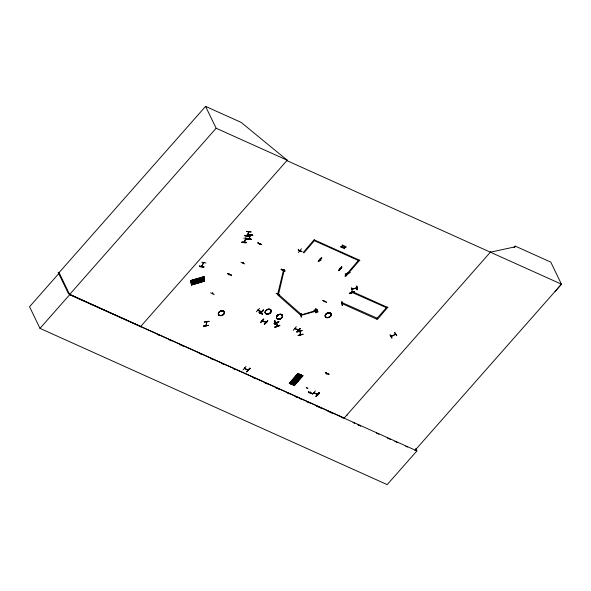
<?xml version="1.0" encoding="UTF-8"?>
<svg xmlns="http://www.w3.org/2000/svg" width="591" height="591" viewBox="0 0 591 591"><rect width="100%" height="100%" fill="white"/><g stroke="black" fill="none" stroke-linecap="round" stroke-linejoin="round"><path stroke-width="0.89" d="M247.865 369.545C249.247 371.03 243.618 368.821 244.903 368.163M261.562 311.908L261.141 311.42M262.301 320.536L262.648 321.164L262.19 320.544M265.743 322.309C261.747 321.6 260.395 319.642 265.847 322.132M298.366 330.354L294.606 328.389M295.278 328.766L295.079 328.382L295.079 328.877M300.435 250.85L299.918 250.399M313.998 392.926L313.821 392.572L317.618 394.559L317.204 393.953M314.006 392.431L314.316 393.074L314.257 392.55M319.384 259.604L319.842 259.575L319.317 259.124M320.64 260.173L320.647 259.678M276.691 322.671L277.216 325.907M277.179 325.996L277.497 326.21L276.706 322.738M300.767 334.801C300.132 334.971 300.464 333.427 300.339 331.189M347.589 273.537L347.863 273.862L347.693 273.478M347.848 273.825L347.604 273.16M390.134 334.994L391.87 337.978M203.799 326.298L203.74 325.907M204.264 321.984L209.118 321.282M206.148 325.397L206.606 321.526M206.747 322.243L206.784 321.851M203.799 326.291L208.667 325.375L203.74 325.944M274.837 320.795L275.199 324.489M316.045 312.757L315.867 308.812M351.734 287.507L352.177 291.245M390.961 336.124L391.212 336.619L391.345 335.969M395.298 333.863L395.549 334.351L395.409 333.849M300.42 331.507L300.014 330.923L300.191 331.603M340.601 246.824L342.115 246.329L342.241 244.925M341.834 247.378L342.204 247.688L342.329 246.299M343.002 247.902L344.516 247.407L344.642 246.004M344.235 248.456L344.605 248.767L344.73 247.378M244.09 241.904L244.253 242.303L244.438 241.867M245.974 238.742L245.915 238.372M248.685 231.827L247.008 235.743L247.208 235.321M247.031 235.011C247.053 237.745 249.269 231.207 248.516 231.554L248.855 231.923L248.693 231.524M250.237 235.602L250.266 234.908M250.289 234.863L250.444 235.617L250.281 235.27M342.411 246.477L343.866 245.797L342.425 246.203L342.521 245.051M344.812 247.563L346.267 246.883L344.826 247.289L344.922 246.129M341.923 247.555L342.012 246.425M344.324 248.641L344.413 247.503M241.963 242.369C249.72 241.224 246.299 244.327 241.963 241.97M244.726 235.779C255.172 235.794 245.095 236.947 244.733 235.425M246.521 242.679L241.955 242.332M251.109 239.303L246.484 238.779L251.049 239.133M283.163 269.437L283.525 269.991L277.615 294.421L278.538 294.362L301.366 314.523L301.44 315.239L317.581 310.748L317.374 309.758M317.507 310.024L300.59 315.114L277.77 294.961L278.538 294.362L284.323 269.666M244.275 242.266L245.767 238.062M247.008 235.669L246.861 235.358M248.486 232.174L248.338 231.864M201.657 266.253L201.79 266.607L203.725 262.411M212.354 293.202C213.129 293.579 212.797 293.55 212.324 293.291M229.182 274.165L229.138 274.933L229.308 274.217M242.842 262.958L243.093 262.426M259.397 243.647L259.434 244.364L259.634 243.655M283.067 270.087C283.872 268.949 283.252 270.804 283.126 269.769M299.445 250.946L299.703 251.411L300.065 251.035M299.105 329.534L299.135 330.251L298.898 329.793L299.009 330.192L299.378 329.623M315.594 311.139L315.668 311.509L315.867 311.058M310.445 392.055L310.327 392.734L310.57 392.114M206.429 321.593L206.71 322.272L206.436 321.548M203.865 262.781L203.57 262.389M306.204 387.799C307.608 387.179 305.503 388.124 306.589 387.932M307.682 387.962L307.623 388.435M307.948 388.132L307.401 388.28M316.325 310.622L316.362 310.859M324.466 301.181L324.577 301.491M395.542 334.336L395.224 334.499M243.728 238.143L248.294 238.461M244.113 241.904L244.415 242.317L245.922 238.07M248.235 235.026L252.896 235.122L248.331 234.812M251.049 231.99L246.417 231.48L251.035 231.916M250.591 235.248L248.966 239.111L248.789 238.395M251.138 239.274L246.477 239.133L251.049 239.089M352.524 289.309L352.258 288.851L352.428 289.354M356.558 287.654L356.787 288.157L352.073 289.258M214.201 294.68L210.655 292.774M240.965 262.249L244.704 263.911M284.884 270.781C281.523 270.877 278.391 267.102 284.914 270.988M262.618 314.331L259.013 312.307L262.626 314.294M262.736 314.161L259.072 312.425M284.788 271.151L281.117 269.43M300.826 330.879C297.207 330.399 294.407 327.931 300.812 330.923M308.369 391.892C316.392 394.411 309.167 394.057 308.332 391.685M275.561 322.472C274.357 322.442 276.344 322.885 275.406 322.154M300.405 315.143L300.583 315.668L300.849 315.062M301.004 315.535L300.354 315.298M316.133 310.785L316.628 310.777L316.414 310.312M316.466 310.334L316.584 310.814M341.635 303.826L341.465 303.323M341.746 303.227L342.063 303.715L341.413 303.478M201.723 262.16L206.008 262.98M203.548 262.426L201.642 266.585L201.487 266.186M316.17 311.043L315.993 310.593M244.475 242.236L244.489 241.653M244.356 241.948L244.445 241.564M212.538 293.284L212.634 293.668L212.767 292.988M243.248 262.759L242.967 262.367M299.785 251.345L299.763 250.503M277.6 293.816L277.851 294.281L277.726 293.875M315.55 311.42L315.609 310.8M315.949 311.198L315.845 310.8M310.245 392.594L310.652 392.394M250.355 235.255L248.774 239.111L248.612 238.705M259.759 244.061L259.508 243.595M277.423 294.436L277.482 294.148M277.851 294.281L277.526 294.584L277.29 294.126L277.401 294.525L277.748 294.126M299.46 329.941L299.253 329.564M326.734 373.852L327.2 373.623L326.904 373.231M356.329 288.113L356.174 287.906M341.576 303.693L341.908 303.242M203.688 263.143L203.334 262.729M201.649 265.92L201.871 266.157M59.255 273.035L29.55 306.744L40.003 328.374L387.201 484.62L416.914 450.911L69.716 294.665L59.063 272.628L205.572 106.38L241.113 122.374L287.219 160.22L286.879 160.612L561.45 284.182L555.126 291.437M205.572 106.38L216.136 128.232L69.627 294.481L344.206 418.051L490.715 251.803M40.003 328.374L69.716 294.665M140.363 326.86L287.219 160.22M286.923 160.634L287.27 160.242L216.136 128.232M314.331 240.655L303.959 252.837L303.242 252.512L314.22 239.636M259.552 308.347L256.346 311.782M258.141 310.12L261.776 311.782L261.584 311.391C261.953 312.912 257.151 310.497 258.289 309.913M260.092 313.474L263.246 309.898M260.343 313.703C266.149 306.707 263.409 311.228 260.062 313.444M260.609 322.531L263.815 319.088L260.52 322.597M260.513 322.612L263.66 319.037M264.362 324.215C269.873 317.456 267.738 322.25 264.332 324.186M264.413 324.37L267.767 320.883M267.745 320.861L264.421 324.333M248.168 370.158L248.22 370.143M249.853 368.149L246.779 371.865L249.823 368.127M250.111 368.385L246.765 371.879L250.119 368.4M293.195 330.384L296.298 326.675M359.72 260.114L345.639 276.514L344.915 276.189L358.39 260.483M298.219 330.074L297.93 329.889M296.881 331.943C302.193 325.323 300.501 329.867 296.852 331.913M342.359 302.533L341.871 303.493L377.383 319.472L387.755 307.298M352.243 291.311L351.542 292.442L351.431 292.072M347.109 415.126L347.456 414.734M514.015 247.489L515.234 246.107L550.775 262.101L561.45 284.182L414.941 450.431M227.557 273.663L231.413 275.155L227.469 273.485M258.06 242.894L261.739 244.585L257.824 242.908M231.391 275.147L227.594 273.589M298.322 249.949L301.979 251.626L298.3 249.941M298.337 252.497L301.469 248.796M276.004 293.239L279.654 294.931M261.059 312.587L261.34 313.016L260.89 313.26L261.259 312.698M318.143 261.303L321.319 257.742M318.386 261.525L321.408 257.89M318.741 261.665L321.918 258.112M340.202 268.779L339.611 268.432M341.716 266.918C334.513 273.929 341.724 269.526 341.687 266.896M341.812 267.073L338.621 270.619L341.953 267.139M297.051 329.571L297.14 329.194L300.908 331.063M315.727 311.45L315.712 310.74M317.773 311.93L314.102 310.179L317.685 311.752M328.965 374.347L325.279 372.662L328.877 374.236M327.059 373.549C326.158 374.266 327.65 373.741 326.801 373.29M316.03 396.125L319.206 392.564M289.782 383.374L289.295 383.197L298.012 373.512L299.836 374.369L291.4 384.194L290.765 383.891L299.474 374.199L299.8 374.458L291.245 384.069M289.42 383.212L297.93 373.571L298.418 373.748L289.701 383.389M289.538 383.315L298.174 373.689M289.575 383.33L298.366 373.675L289.93 383.5L289.295 383.197M289.893 383.485L298.566 373.874L297.945 373.586M290.772 383.906L299.474 374.199M291.127 384.069L299.755 374.428M301.041 374.871L292.338 384.578L300.959 374.938L302.865 375.736L294.281 385.435M301.211 375.056L292.575 384.682L300.959 374.938M302.71 375.765L293.793 385.258L302.429 375.632L302.917 375.802M248.235 234.959L252.815 235.262M322.922 300.583L326.616 302.26L322.767 300.509M318.091 311.922L314.375 310.216M395.593 334.321L391.102 336.634M243.012 263.032L242.672 262.633M283.281 270.08L282.941 269.681M260.949 312.935L261.34 312.957L260.986 312.602M301.321 375.1L292.611 384.697L292.966 384.859L301.366 375.13M302.865 375.736L294.392 385.539L292.611 384.697M316.362 311.11L315.978 310.467M316.237 312.698L315.845 308.834L316.229 312.521M298.16 250.082L301.861 251.759M317.788 311.871L314.035 310.053M325.294 372.67L328.906 374.229M394.625 332.46L396.731 335.666L394.662 332.46M391.087 336.501L395.564 334.159M244.689 368.363L248.353 370.01M320.839 260.025L320.795 259.996M314.043 392.749L317.729 394.396L317.53 394.049M340.682 247.001L342.1 246.602M343.083 248.08L344.501 247.688M275.524 322.634L275.354 322.132M203.688 263.113L203.555 262.766M201.827 266.209L201.686 265.847L201.79 266.607M265.876 322.634L265.522 322.036M274.158 323.462L278.959 321.8M274.187 323.528L278.93 321.667L274.135 323.329M274.918 326.963L279.706 325.301M279.824 325.634L275.022 327.281L279.691 325.264M345.225 274.106L350.035 272.503M345.247 274.239L350.057 272.628M386.418 307.667L351.756 292.279L351.593 292.693M354.061 291.74C350.153 294.54 345.632 294.045 354.068 291.784M349.325 293.505L354.142 291.947M354.142 291.924L349.251 293.35M190.827 280.452L190.952 281.08L204.043 277.186L203.954 276.544L190.827 280.452L191.078 282.291L204.19 278.479M191.1 282.166L204.198 278.398L203.947 276.64M190.871 280.814L203.991 277.002M191.019 281.937L204.154 278.043L204.235 278.671L191.144 282.564L191.048 282.018M204.567 280.821L204.316 279.078M191.248 283.244L204.368 279.27L191.277 283.333M191.388 284.367L204.523 280.481L191.432 284.36L191.521 284.995L204.612 281.094L191.521 284.988M204.523 280.459L204.604 281.102M191.329 283.51L204.412 279.587L191.329 283.517L191.196 282.89L204.331 278.982L191.196 282.89L191.484 284.714M204.043 277.149L190.959 281.072M204.36 279.233L191.299 283.274M191.469 284.81L204.552 280.71L191.491 284.751M191.44 284.729L204.56 280.747M356.934 289.716C357.814 287.92 355.76 282.35 356.971 289.723M356.898 286.118L357.075 289.856M297.805 331.817L302.651 330.465M300.102 331.418L300.405 334.587M298.137 335.415L303.065 334.24L298.145 335.452M298.211 335.592L303.043 334.225M342.159 305.303L342.514 305.407L341.901 301.713M315.956 308.99L316.059 312.75M301.1 313.518C300.265 315.269 302.038 321.26 301.085 313.496M274.896 320.81L274.985 324.599L274.808 320.632M316.207 310.91L316.628 310.777M300.516 315.513L300.967 315.557L300.745 315.055M275.569 322.597L274.918 322.287M490.375 252.194L515.544 246.735L515.234 246.107M229.079 274.217L229.042 274.549M204.235 322.132L209.088 321.423M206.776 321.918L206.163 325.744L205.964 325.353M206.717 322.228L206.348 321.91M208.667 325.375L203.806 326.114M283.525 269.991L284.456 269.932M247.37 235.329L247.186 235.765M244.733 235.462L249.387 235.92M242.022 242.133L246.617 242.465M291.031 384.024L299.881 374.443M300.553 334.21L300.745 334.543M199.426 266.12C208.941 266.792 200.652 268.107 199.433 266.076M339.722 268.307L340.135 268.92L339.788 268.292M314.249 393.045L313.895 392.431M295.057 328.892L294.754 328.286L298.566 330.214L298.374 329.859M340.024 268.92L339.781 268.787M300.221 330.945L300.56 334.942L300.368 334.247M314.353 239.909L359.853 260.38M352.369 291.585L387.881 307.564M342.485 302.799L377.147 318.187M246.011 366.531L242.953 370.032M157.176 334.432L159.703 335.562M168.952 339.729L171.471 340.867M179.886 344.649L183.247 346.163M199.226 353.352L201.745 354.489M210.994 358.648L213.521 359.786M221.928 363.568L223.612 364.329M233.704 368.865L235.381 369.626M253.044 377.568L255.563 378.705M264.812 382.872L267.339 384.002M275.746 387.792L279.107 389.299M287.522 393.089L289.198 393.842M295.086 396.495L297.613 397.625M299.29 398.386L300.974 399.139M306.862 401.791L309.381 402.929M316.111 405.951L321.157 408.226M327.879 411.255L332.925 413.523M341.339 417.305L343.016 418.066M353.056 422.58L354.733 423.333M358.072 424.84L360.584 425.971M376.474 433.114L378.979 434.245M387.341 438.012L390.688 439.512M394.869 441.396L397.374 442.526M405.736 446.286L407.413 447.04M140.702 326.468L68.497 293.779L58.132 272.333M358.05 424.863L360.554 426M320.691 260.173L320.167 259.685M300.021 251.072L299.667 250.702M284.965 270.959L281.183 269.134M212.923 293.321L212.642 292.929M315.38 390.917L312.299 394.411M308.376 391.84L312.1 393.547M297.125 374.495L298.957 375.344M300.162 375.861L301.994 376.711M293.365 378.683L295.197 379.533M296.394 380.05L298.233 380.9M292.486 379.658L294.318 380.515M295.522 381.025L297.354 381.875M291.71 380.53L293.542 381.38M294.746 381.897L296.579 382.746M293.867 382.872L295.699 383.722M290.838 381.505L292.671 382.355M290.247 382.155L292.087 383.012M293.284 383.522L295.116 384.372M289.376 383.138L291.208 383.987M356.343 288.245L356.225 287.743M261.562 244.711L257.794 242.916M263.342 310.053L260.188 313.629M340.18 268.742L340.047 268.403M277.253 326.284L277.024 325.685M391.493 336.286L391.279 335.961M390.075 334.853L391.959 338.155M276.544 323.063L276.315 322.501M387.031 306.973L376.533 318.881M394.987 334.026L395.239 334.513L394.951 334.196M359.106 260.808L313.607 240.33M356.668 287.662L352.022 289.317L351.918 288.947M347.434 273.219L347.671 273.936L347.456 273.559M351.822 289.014L352.096 289.464L351.837 289.139M351.808 292.353L351.756 292.338M351.394 292.131L351.66 292.752M415.746 448.51L416.914 450.911M320.388 259.56L320.728 260.188L320.278 259.56M324.393 301.196L324.636 301.728L324.282 301.321M316.074 310.401L316.348 310.881M315.572 311.132L315.638 311.516M315.387 311.051L315.513 311.457M326.579 373.534L326.83 374M259.183 243.898L259.434 244.364M250.444 234.871L250.614 235.277M250.089 235.218L250.252 235.617M249.01 238.454L248.974 239.067L248.951 238.409M245.679 238.136L245.908 238.779L245.568 238.409M319.17 392.535C320.492 393.214 316.022 396.672 316 396.096M317.094 394.071L317.249 394.441M276.514 322.354L276.758 323.07L276.344 322.413M277.238 325.567L277.504 326.151M277.068 325.626L277.467 326.247M274.904 326.926L275.037 327.303M261.252 311.294L261.628 311.885M257.927 309.795L258.341 310.408M262.559 320.654L262.759 321.039M262.086 320.662L262.278 321.053M228.857 274.468L229.109 274.933M244.644 368.045L244.992 368.673L244.541 368.045M206.096 325.087L206.385 325.634M206.052 325.035L206.325 325.722M204.043 277.186L190.9 280.688M204.287 278.996L204.412 279.624M279.779 325.471L274.992 327.133M204.235 278.656L191.152 282.55M202.573 276.957L202.824 278.797M202.942 279.395L203.201 281.227M196.877 278.649L197.128 280.489M197.246 281.087L197.497 282.926M195.547 279.048L195.798 280.88M195.916 281.486L196.175 283.318M194.365 279.403L194.624 281.235M194.742 281.833L194.993 283.673M193.043 279.794L193.294 281.634M193.412 282.232L193.663 284.064M192.156 280.06L192.407 281.892M192.526 282.498L192.777 284.33M341.842 301.595L342.248 305.481M258.008 310.253L257.971 310.238M199.485 266.26L203.873 266.947L199.485 266.26M300.095 328.493L296.941 332.098L300.11 328.507M319.258 392.683L316.082 396.28L319.258 392.683M298.462 330.369L298.041 329.763L298.462 330.369M300.435 250.88L300.243 250.495L300.398 250.865M265.588 322.516L265.411 322.161L265.566 322.531M266.888 314.139A3.177 2.253 -25.8 0 0 271.203 310.881A3.177 2.253 -25.8 0 0 266.467 310.142A3.177 2.253 -25.8 0 0 266.888 314.139A3.169 2.246 -25.8 0 0 271.195 310.888A3.169 2.246 -25.8 0 0 266.475 310.149A3.169 2.246 -25.8 0 0 266.896 314.131M266.829 314.006A3.177 2.253 -25.8 0 0 271.136 310.748A3.177 2.253 -25.8 0 0 266.408 310.009A3.177 2.253 -25.8 0 0 266.829 314.006M266.829 313.991A3.162 2.238 -25.8 0 0 271.129 310.748A3.162 2.238 -25.8 0 0 266.415 310.016A3.162 2.238 -25.8 0 0 266.829 313.991M278.198 319.236A3.177 2.253 -25.8 0 0 282.513 315.978A3.169 2.246 -25.8 0 0 277.785 315.239A3.177 2.253 -25.8 0 0 278.198 319.236A3.169 2.246 -25.8 0 0 282.505 315.971A3.177 2.253 -25.8 0 0 277.777 315.239A3.169 2.246 -25.8 0 0 278.198 319.221M278.132 319.088A3.177 2.253 -25.8 0 0 282.446 315.838A3.177 2.253 -25.8 0 0 277.711 315.099A3.177 2.253 -25.8 0 0 278.132 319.088A3.162 2.238 -25.8 0 0 282.432 315.838A3.162 2.238 -25.8 0 0 277.718 315.106A3.162 2.238 -25.8 0 0 278.139 319.081M278.154 319.155A3.191 2.261 -25.8 0 0 282.483 315.889A3.191 2.261 -25.8 0 0 277.733 315.151A3.191 2.261 -25.8 0 0 278.154 319.155M326.949 317.677A3.177 2.253 -25.8 0 0 331.255 314.419A3.169 2.246 -25.8 0 0 326.528 313.681A3.177 2.253 -25.8 0 0 326.949 317.677A3.169 2.246 -25.8 0 0 331.248 314.412A3.177 2.253 -25.8 0 0 326.528 313.681A3.169 2.246 -25.8 0 0 326.949 317.663M326.882 317.537A3.177 2.253 -25.8 0 0 331.189 314.279A3.177 2.253 -25.8 0 0 326.461 313.54A3.177 2.253 -25.8 0 0 326.882 317.537M326.882 317.522A3.162 2.238 -25.8 0 0 331.182 314.279A3.162 2.238 -25.8 0 0 326.468 313.548A3.162 2.238 -25.8 0 0 326.882 317.522M220.103 315.668A3.177 2.253 -25.8 0 0 224.417 312.41A3.169 2.246 -25.8 0 0 219.689 311.671A3.177 2.253 -25.8 0 0 220.103 315.668A3.169 2.246 -25.8 0 0 224.41 312.403A3.177 2.253 -25.8 0 0 219.682 311.671A3.169 2.246 -25.8 0 0 220.103 315.653M220.037 315.528A3.177 2.253 -25.8 0 0 224.351 312.27A3.177 2.253 -25.8 0 0 219.616 311.531A3.177 2.253 -25.8 0 0 220.037 315.528A3.162 2.238 -25.8 0 0 224.336 312.27A3.162 2.238 -25.8 0 0 219.623 311.538A3.162 2.238 -25.8 0 0 220.044 315.513"/></g></svg>
